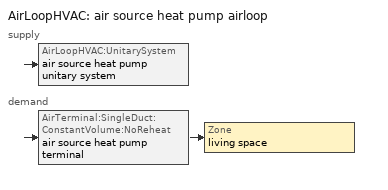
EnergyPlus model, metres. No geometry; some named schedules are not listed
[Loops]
AirLoopHVAC 'air source heat pump airloop'
 supply: AirLoopHVAC:UnitarySystem 'air source heat pump unitary system'
 demand: AirTerminal:SingleDuct:ConstantVolume:NoReheat 'air source heat pump terminal' > Zone 'living space'
[Zone]
airloop ret air zone: Multiplier=1; Volume {m3}=1; Part of Total Floor Area=No
[Sizing:System]
air source heat pump airloop: Type of Load to Size On=Sensible; Design Outdoor Air Flow Rate {m3/s}=Autosize; Central Heating Maximum System Air Flow Ratio=0.3; Preheat Design Temperature {C}=7; Preheat Design Humidity Ratio {kgWater/kgDryAir}=0.008; Precool Design Temperature {C}=12.8; Precool Design Humidity Ratio {kgWater/kgDryAir}=0.008; Central Cooling Design Supply Air Temperature {C}=12.8; Central Heating Design Supply Air Temperature {C}=16.7; Type of Zone Sum to Use=NonCoincident; 100% Outdoor Air in Cooling=Yes; 100% Outdoor Air in Heating=Yes; Central Cooling Design Supply Air Humidity Ratio {kgWater/kgDryAir}=0.0085; Central Heating Design Supply Air Humidity Ratio {kgWater/kgDryAir}=0.008; Cooling Supply Air Flow Rate Method=DesignDay; Cooling Supply Air Flow Rate {m3/s}=0; Cooling Supply Air Flow Rate Per Floor Area {m3/s-m2}=0.00996765; Cooling Fraction of Autosized Cooling Supply Air Flow Rate=1; Cooling Supply Air Flow Rate Per Unit Cooling Capacity {m3/s-W}=3.94755e-05; Heating Supply Air Flow Rate Method=DesignDay; Heating Supply Air Flow Rate {m3/s}=0; Heating Supply Air Flow Rate Per Floor Area {m3/s-m2}=0.00996765; Heating Fraction of Autosized Heating Supply Air Flow Rate=1; Heating Fraction of Autosized Cooling Supply Air Flow Rate=1; Heating Supply Air Flow Rate Per Unit Heating Capacity {m3/s-W}=3.15882e-05; System Outdoor Air Method=ZoneSum; Zone Maximum Outdoor Air Fraction=1; Cooling Design Capacity Method=CoolingDesignCapacity; Cooling Design Capacity {W}=Autosize; Cooling Design Capacity Per Floor Area {W/m2}=234.7; Fraction of Autosized Cooling Design Capacity=1; Heating Design Capacity Method=HeatingDesignCapacity; Heating Design Capacity {W}=Autosize; Heating Design Capacity Per Floor Area {W/m2}=157; Fraction of Autosized Heating Design Capacity=1; Central Cooling Capacity Control Method=OnOff; Occupant Diversity=Autosize
[AirTerminal:SingleDuct:ConstantVolume:NoReheat]
air source heat pump terminal: Availability Schedule=Always On Discrete; Maximum Air Flow Rate {m3/s}=0.294023
[Zone equipment]
living space: air source heat pump terminal
[Fan:SystemModel]
air source heat pump supply fan: Availability Schedule=Always On Discrete; Design Maximum Air Flow Rate {m3/s}=autosize; Speed Control Method=Discrete; Electric Power Minimum Flow Rate Fraction=0.2; Design Pressure Rise {Pa}=595.935; Motor Efficiency=1; Motor In Air Stream Fraction=1; Design Electric Power Consumption {W}=Autosize; Design Power Sizing Method=TotalEfficiencyAndPressure; Electric Power Per Unit Flow Rate {W/(m3/s)}=840; Electric Power Per Unit Flow Rate Per Unit Pressure {W/((m3/s)-Pa)}=1.66667; Fan Total Efficiency=0.75; Motor Loss Radiative Fraction=0; Number of Speeds=4; Speed 1 Flow Fraction=0.58042; Speed 1 Electric Power Fraction=0.19553; Speed 2 Flow Fraction=0.72552; Speed 2 Electric Power Fraction=0.3819; Speed 3 Flow Fraction=0.86; Speed 3 Electric Power Fraction=0.63606; Speed n Flow Fraction=1; Speed n Electric Power Fraction=1
[Coil:Cooling:DX:MultiSpeed]
air source heat pump clg coil: Availability Schedule=Always On Discrete; Condenser Type=AirCooled; Minimum Outdoor Dry-Bulb Temperature for Compressor Operation {C}=-25; Apply Part Load Fraction to Speeds Greater than 1=No; Apply Latent Degradation to Speeds Greater than 1=No; Crankcase Heater Capacity {W}=50; Maximum Outdoor Dry-Bulb Temperature for Crankcase Heater Operation {C}=10; Basin Heater Capacity {W/K}=0; Basin Heater Setpoint Temperature {C}=2; Fuel Type=Electricity; Number of Speeds=2; Speed 1 Gross Rated Total Cooling Capacity {W}=autosize; Speed 1 Gross Rated Sensible Heat Ratio=0.721851; Speed 1 Gross Rated Cooling COP {W/W}=4.33748; Speed 1 Rated Air Flow Rate {m3/s}=autosize; 2017 Speed 1 Rated Evaporator Fan Power Per Volume Flow Rate {W/(m3/s)}=773.3; 2023 Speed 1 Rated Evaporator Fan Power Per Volume Flow Rate {W/(m3/s)}=934.4; Speed 1 Total Cooling Capacity Function of Temperature Curve=Cool-CAP-fT1; Speed 1 Total Cooling Capacity Function of Flow Fraction Curve=Cool-CAP-fFF1; Speed 1 Energy Input Ratio Function of Temperature Curve=Cool-EIR-fT1; Speed 1 Energy Input Ratio Function of Flow Fraction Curve=Cool-EIR-fFF1; Speed 1 Part Load Fraction Correlation Curve=Cool-PLF-fPLR1; Speed 1 Nominal Time for Condensate Removal to Begin {s}=1000; Speed 1 Ratio of Initial Moisture Evaporation Rate and Steady State Latent Capacity=1.5; Speed 1 Maximum Cycling Rate {cycles/hr}=3; Speed 1 Latent Capacity Time Constant {s}=45; Speed 1 Rated Waste Heat Fraction of Power Input=0.2; Speed 1 Waste Heat Function of Temperature Curve=ConstantBiquadratic; Speed 1 Evaporative Condenser Effectiveness=0.9; Speed 1 Evaporative Condenser Air Flow Rate {m3/s}=AutoSize; Speed 1 Rated Evaporative Condenser Pump Power Consumption {W}=AutoSize; Speed 2 Gross Rated Total Cooling Capacity {W}=autosize; Speed 2 Gross Rated Sensible Heat Ratio=0.733636; Speed 2 Gross Rated Cooling COP {W/W}=3.99889; Speed 2 Rated Air Flow Rate {m3/s}=autosize; 2017 Speed 2 Rated Evaporator Fan Power Per Volume Flow Rate {W/(m3/s)}=773.3; 2023 Speed 2 Rated Evaporator Fan Power Per Volume Flow Rate {W/(m3/s)}=934.4; Speed 2 Total Cooling Capacity Function of Temperature Curve=Cool-CAP-fT2; Speed 2 Total Cooling Capacity Function of Flow Fraction Curve=Cool-CAP-fFF2; Speed 2 Energy Input Ratio Function of Temperature Curve=Cool-EIR-fT2; Speed 2 Energy Input Ratio Function of Flow Fraction Curve=Cool-EIR-fFF2; Speed 2 Part Load Fraction Correlation Curve=Cool-PLF-fPLR2; Speed 2 Nominal Time for Condensate Removal to Begin {s}=1000; Speed 2 Ratio of Initial Moisture Evaporation Rate and steady state Latent Capacity=1.5; Speed 2 Maximum Cycling Rate {cycles/hr}=3; Speed 2 Latent Capacity Time Constant {s}=45; Speed 2 Rated Waste Heat Fraction of Power Input=0.2; Speed 2 Waste Heat Function of Temperature Curve=ConstantBiquadratic; Speed 2 Evaporative Condenser Effectiveness=0.9; Speed 2 Evaporative Condenser Air Flow Rate {m3/s}=AutoSize; Speed 2 Rated Evaporative Condenser Pump Power Consumption {W}=AutoSize
[Coil:Heating:Electric]
air source heat pump backup htg coil: Availability Schedule=Always On Discrete; Efficiency=1; Nominal Capacity {W}=autosize
[Coil:Heating:DX:MultiSpeed]
air source heat pump htg coil: Availability Schedule=Always On Discrete; Minimum Outdoor Dry-Bulb Temperature for Compressor Operation {C}=-40; Crankcase Heater Capacity {W}=50; Maximum Outdoor Dry-Bulb Temperature for Crankcase Heater Operation {C}=10; Defrost Energy Input Ratio Function of Temperature Curve=Defrosteir; Maximum Outdoor Dry-Bulb Temperature for Defrost Operation {C}=4.44444; Defrost Strategy=ReverseCycle; Defrost Control=Timed; Defrost Time Period Fraction=0.058333; Resistive Defrost Heater Capacity {W}=AutoSize; Apply Part Load Fraction to Speeds Greater than 1=No; Fuel Type=Electricity; Region number for Calculating HSPF=4; Number of Speeds=2; Speed 1 Gross Rated Heating Capacity {W}=autosize; Speed 1 Gross Rated Heating COP {W/W}=4.2809; Speed 1 Rated Air Flow Rate {m3/s}=autosize; 2017 Speed 1 Rated Supply Air Fan Power Per Volume Flow Rate {W/(m3/s)}=773.3; 2023 Speed 1 Rated Supply Air Fan Power Per Volume Flow Rate {W/(m3/s)}=934.4; Speed 1 Heating Capacity Function of Temperature Curve=Heat-CAP-fT1; Speed 1 Heating Capacity Function of Flow Fraction Curve=Heat-CAP-fFF1; Speed 1 Energy Input Ratio Function of Temperature Curve=Heat-EIR-fT1; Speed 1 Energy Input Ratio Function of Flow Fraction Curve=Heat-EIR-fFF1; Speed 1 Part Load Fraction Correlation Curve=Heat-PLF-fPLR1; Speed 1 Rated Waste Heat Fraction of Power Input=0.2; Speed 1 Waste Heat Function of Temperature Curve=ConstantBiquadratic 1; Speed 2 Gross Rated Heating Capacity {W}=autosize; Speed 2 Gross Rated Heating COP {W/W}=3.77111; Speed 2 Rated Air Flow Rate {m3/s}=autosize; 2017 Speed 2 Rated Supply Air Fan Power Per Volume Flow Rate {W/(m3/s)}=773.3; 2023 Speed 2 Rated Supply Air Fan Power Per Volume Flow Rate {W/(m3/s)}=934.4; Speed 2 Heating Capacity Function of Temperature Curve=Heat-CAP-fT2; Speed 2 Heating Capacity Function of Flow Fraction Curve=Heat-CAP-fFF2; Speed 2 Energy Input Ratio Function of Temperature Curve=Heat-EIR-fT2; Speed 2 Energy Input Ratio Function of Flow Fraction Curve=Heat-EIR-fFF2; Speed 2 Part Load Fraction Correlation Curve=Heat-PLF-fPLR2; Speed 2 Rated Waste Heat Fraction of Power Input=0.2; Speed 2 Waste Heat Function of Temperature Curve=ConstantBiquadratic 1
[AirLoopHVAC:UnitarySystem]
air source heat pump unitary system: Control Type=Load; Controlling Zone or Thermostat Location=living space; Dehumidification Control Type=None; Availability Schedule=Always On Discrete; Supply Fan=air source heat pump supply fan; Fan Placement=BlowThrough; Supply Air Fan Operating Mode Schedule=auto fan schedule; Heating Coil=air source heat pump htg coil; DX Heating Coil Sizing Ratio=1; Cooling Coil=air source heat pump clg coil; Use DOAS DX Cooling Coil=No; Minimum Supply Air Temperature {C}=2; Latent Load Control=SensibleOnlyLoadControl; Supplemental Heating Coil=air source heat pump backup htg coil; Cooling Supply Air Flow Rate Method=SupplyAirFlowRate; Cooling Supply Air Flow Rate {m3/s}=autosize; Heating Supply Air Flow Rate Method=SupplyAirFlowRate; Heating Supply Air Flow Rate {m3/s}=autosize; No Load Supply Air Flow Rate {m3/s}=0; Maximum Supply Air Temperature {C}=93.3333; Maximum Outdoor Dry-Bulb Temperature for Supplemental Heater Operation {C}=4.44444; Maximum Cycling Rate {cycles/hr}=2.5; Heat Pump Time Constant {s}=60; Fraction of On-Cycle Power Use=0.01; Heat Pump Fan Delay Time {s}=60; Ancillary On-Cycle Electric Power {W}=0; Ancillary Off-Cycle Electric Power {W}=0; Design Specification Multispeed Object=Unitary System Performance Multispeed 1
[UnitarySystemPerformance:Multispeed]
Unitary System Performance Multispeed 1: Number of Speeds for Heating=2; Number of Speeds for Cooling=2; Single Mode Operation=No; Heating Speed 1 Supply Air Flow Ratio=0.8; Cooling Speed 1 Supply Air Flow Ratio=0.86; Heating Speed 2 Supply Air Flow Ratio=1; Cooling Speed 2 Supply Air Flow Ratio=1
[AirLoopHVAC]
air source heat pump airloop: Design Supply Air Flow Rate {m3/s}=autosize; Design Return Air Flow Fraction of Supply Air Flow=1
[AirLoopHVAC:ReturnPlenum]
Air Loop HVAC Return Plenum 1: Zone=airloop ret air zone
[AvailabilityManager:Scheduled]
air source heat pump airloop Availability Manager: Schedule=Always On Discrete
[Curve:Quadratic] Minimum Value of x=0
Name | Coefficient1 Constant | Coefficient2 x | Coefficient3 x**2 | Maximum Value of x | Minimum Curve Output | Maximum Curve Output
Heat-CAP-fFF1 | 0.741467 | 0.378645 | -0.119755 | 2 | 0 | 2
Heat-EIR-fFF1 | 2.15362 | -1.73719 | 0.584269 | 2 | 0 | 2
Heat-PLF-fPLR1; Heat-PLF-fPLR2; Cool-PLF-fPLR1; Cool-PLF-fPLR2 | 0.89 | 0.11 | 0 | 1 | 0.7 | 1
Heat-CAP-fFF2 | 0.766346 | 0.328409 | -0.0947015 | 2 | 0 | 2
Heat-EIR-fFF2 | 2.00104 | -1.58869 | 0.587594 | 2 | 0 | 2
Cool-CAP-fFF1 | 0.65524 | 0.511655 | -0.166895 | 2 | 0 | 2
Cool-EIR-fFF1 | 1.63911 | -0.998954 | 0.359846 | 2 | 0 | 2
Cool-CAP-fFF2 | 0.618281 | 0.56906 | -0.187341 | 2 | 0 | 2
Cool-EIR-fFF2 | 1.57077 | -0.914152 | 0.343377 | 2 | 0 | 2
[Curve:Biquadratic] Minimum Value of x=-100; Maximum Value of x=100; Minimum Value of y=-100; Maximum Value of y=100
Name | Coefficient1 Constant | Coefficient2 x | Coefficient3 x**2 | Coefficient4 y | Coefficient5 y**2 | Coefficient6 x*y
Defrosteir | 0.1528 | 0 | 0 | 0 | 0 | 0
Heat-CAP-fT1 | 0.840774 | -0.00143366 | -0.000150336 | 0.0296286 | 0.000161676 | -2.349e-05
Heat-EIR-fT1 | 0.539472 | 0.0165103 | 0.000838745 | -0.00403234 | 0.00142404 | -0.00211806
ConstantBiquadratic 1; ConstantBiquadratic | 1 | 0 | 0 | 0 | 0 | 0
Heat-CAP-fT2 | 0.831507 | 0.00183922 | -0.000187596 | 0.0266002 | 0.000191484 | -6.5772e-05
Heat-EIR-fT2 | 0.787747 | -0.000652315 | 0.000788668 | -0.00232091 | 0.000747604 | -0.00109173
Cool-CAP-fT1 | 1.65879 | -0.083453 | 0.00342409 | 0.00243324 | -4.5036e-05 | -0.00053368
Cool-EIR-fT1 | -0.582916 | 0.158101 | -0.00439795 | -0.0203351 | 0.00107983 | -0.000639592
Cool-CAP-fT2 | 1.47274 | -0.0672218 | 0.0029199 | 5.16006e-05 | -2.97756e-05 | -0.000359086
Cool-EIR-fT2 | -0.488196 | 0.0991622 | -0.00236967 | 0.0195034 | 0.00042977 | -0.00109744
